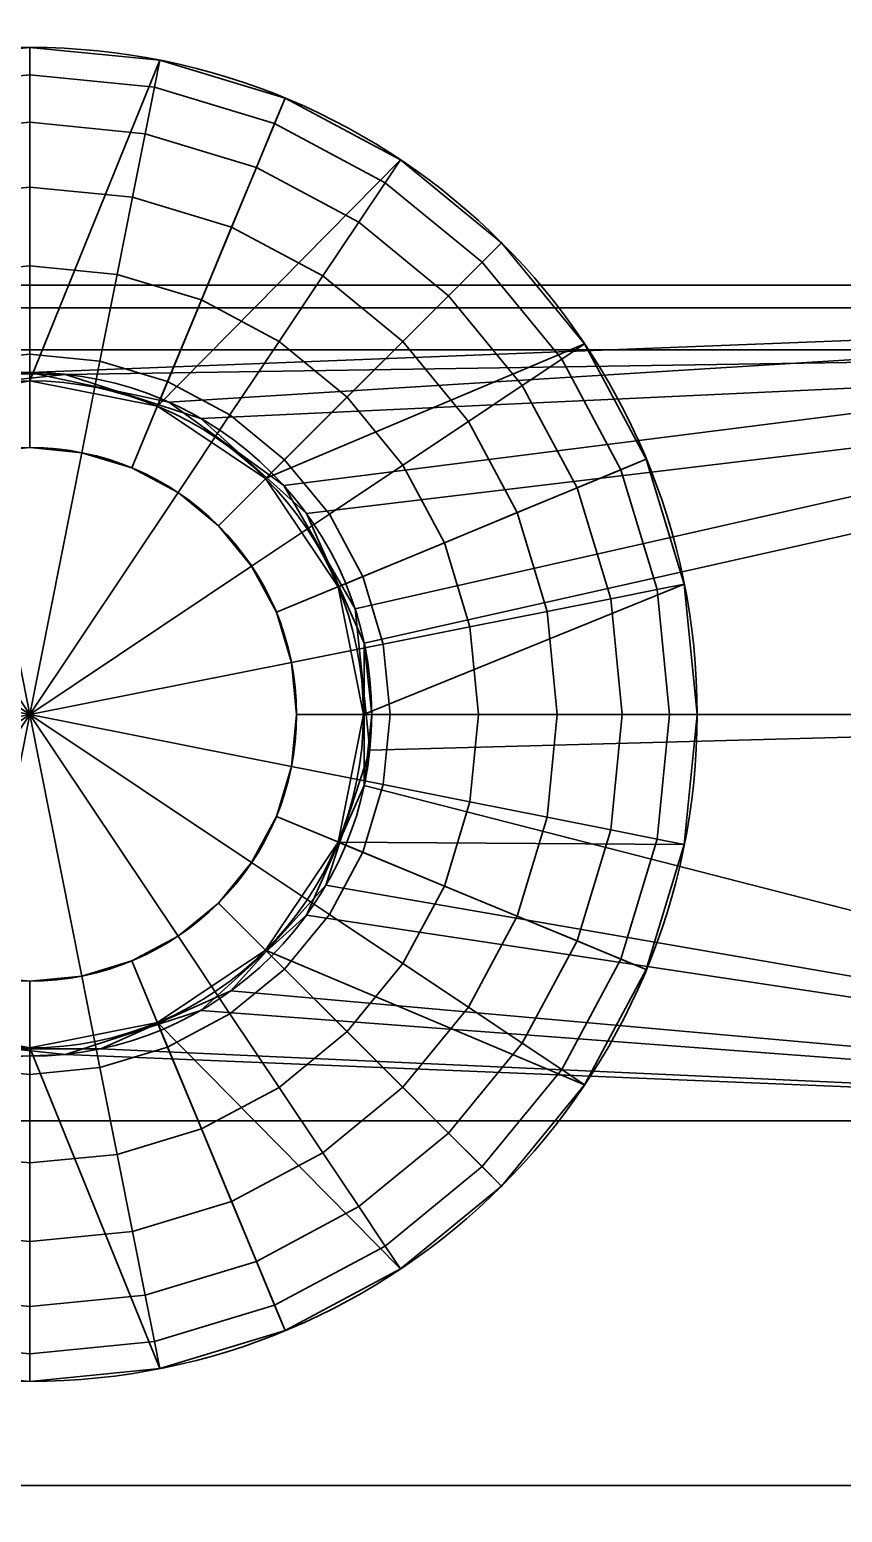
# Model space of a CAD drawing. Header units: millimetres. Extents: x 516 to 946, y 0 to 190.
# Drawn here: x 726.48 to 731.35, y 149.32 to 158.21 of the extents above; entities that cross this region are included whole.
import ezdxf

# ---------------------------------------------------------------- set-up
doc = ezdxf.new("R2010")
doc.units = ezdxf.units.MM
doc.layers.add('1', color=7, linetype='Continuous', true_color=0xffffff)

# ---------------------------------------------------------------- blocks, each defined once
blk = doc.blocks.new('UG_SURFACE_001')
at = {"layer": '1', "color": 252, "linetype": 'Continuous', "lineweight": 35}
for points in [[(220.767602, 161.41355, 3.5), (200.937957, 161.41355, 3.5), (200.937957, 156.675711, 3.5), (220.767602, 156.675711, 3.5)], [(220.767602, 156.675711, 1.5), (200.937957, 156.675711, 1.5), (200.937957, 161.41355, 1.5), (220.767602, 161.41355, 1.5)], [(220.767602, 156.675711, 3.5), (200.937957, 156.675711, 3.5), (200.937957, 156.288326, 3.5), (220.767602, 156.288326, 3.5)], [(220.767602, 156.288326, 1.5), (200.937957, 156.288326, 1.5), (200.937957, 156.675711, 1.5), (220.767602, 156.675711, 1.5)], [(200.937957, 156.288326, 3.5), (210.293755, 156.051055, 3.5), (211.141527, 156.140164, 3.5)], [(211.141527, 156.140164, 3.5), (220.767602, 156.288326, 3.5), (200.937957, 156.288326, 3.5)], [(200.937957, 156.288326, 1.5), (220.767602, 156.288326, 1.5), (211.141527, 156.140164, 1.5)], [(211.141527, 156.140164, 1.5), (210.293755, 156.051055, 1.5), (200.937957, 156.288326, 1.5)], [(220.767602, 156.288326, 3.5), (211.141527, 156.140164, 3.5), (211.952239, 155.876741, 3.5)], [(211.952239, 155.876741, 1.5), (211.141527, 156.140164, 1.5), (220.767602, 156.288326, 1.5)], [(211.952239, 155.876741, 3.5), (212.585717, 155.306354, 3.5), (220.767602, 156.288326, 3.5)], [(220.767602, 156.288326, 1.5), (212.585717, 155.306354, 1.5), (211.952239, 155.876741, 1.5)], [(220.767602, 156.288326, 3.5), (212.585717, 155.306354, 3.5), (212.932438, 154.527605, 3.5)], [(212.932438, 154.527605, 1.5), (212.585717, 155.306354, 1.5), (220.767602, 156.288326, 1.5)], [(212.932438, 154.527605, 3.5), (212.932438, 154.101387, 3.5), (220.767602, 154.101387, 3.5), (220.767602, 156.288326, 3.5)], [(220.767602, 156.288326, 1.5), (220.767602, 154.101387, 1.5), (212.977231, 154.101387, 1.5), (212.932438, 154.527605, 1.5)], [(211.141527, 156.140164, 1.5), (211.141527, 156.140164, 3.5), (210.293755, 156.051055, 3.5), (210.293755, 156.051055, 1.5)], [(211.952239, 155.876741, 1.5), (211.952239, 155.876741, 3.5), (211.141527, 156.140164, 3.5), (211.141527, 156.140164, 1.5)], [(212.585717, 155.306354, 1.5), (212.585717, 155.306354, 3.5), (211.952239, 155.876741, 3.5), (211.952239, 155.876741, 1.5)], [(212.932438, 154.527605, 1.5), (212.932438, 154.527605, 3.5), (212.585717, 155.306354, 3.5), (212.585717, 155.306354, 1.5)], [(212.977231, 154.101387, 1.5), (212.932438, 154.101387, 3.5), (212.932438, 154.527605, 3.5)], [(212.932438, 154.527605, 3.5), (212.932438, 154.527605, 1.5), (212.977231, 154.101387, 1.5)], [(220.767602, 151.664004, 3.5), (220.767602, 154.101387, 3.5), (212.932438, 154.101387, 3.5), (212.932438, 153.675169, 3.5)], [(212.932438, 153.675169, 1.5), (212.977231, 154.101387, 1.5), (220.767602, 154.101387, 1.5), (220.767602, 151.664004, 1.5)], [(212.977231, 154.101387, 1.5), (212.932438, 153.675169, 1.5), (212.932438, 153.675169, 3.5)], [(212.932438, 153.675169, 3.5), (212.932438, 154.101387, 3.5), (212.977231, 154.101387, 1.5)], [(212.932438, 153.675169, 3.5), (212.585717, 152.896434, 3.5), (220.767602, 151.664004, 3.5)], [(220.767602, 151.664004, 1.5), (212.585717, 152.896434, 1.5), (212.932438, 153.675169, 1.5)], [(212.585717, 152.896434, 1.5), (212.585717, 152.896434, 3.5), (212.932438, 153.675169, 3.5), (212.932438, 153.675169, 1.5)], [(220.767602, 151.664004, 3.5), (212.585717, 152.896434, 3.5), (211.952239, 152.326033, 3.5)], [(211.952239, 152.326033, 1.5), (212.585717, 152.896434, 1.5), (220.767602, 151.664004, 1.5)], [(211.952239, 152.326033, 1.5), (211.952239, 152.326033, 3.5), (212.585717, 152.896434, 3.5), (212.585717, 152.896434, 1.5)], [(211.952239, 152.326033, 3.5), (211.141527, 152.062625, 3.5), (220.767602, 151.664004, 3.5)], [(220.767602, 151.664004, 1.5), (211.141527, 152.062625, 1.5), (211.952239, 152.326033, 1.5)], [(211.141527, 152.062625, 1.5), (211.141527, 152.062625, 3.5), (211.952239, 152.326033, 3.5), (211.952239, 152.326033, 1.5)], [(211.141527, 152.062625, 3.5), (210.293755, 152.151719, 3.5), (200.937957, 151.664004, 3.5)], [(200.937957, 151.664004, 1.5), (210.293755, 152.151719, 1.5), (211.141527, 152.062625, 1.5)], [(210.293755, 152.151719, 1.5), (210.293755, 152.151719, 3.5), (211.141527, 152.062625, 3.5), (211.141527, 152.062625, 1.5)], [(200.937957, 151.664004, 3.5), (220.767602, 151.664004, 3.5), (211.141527, 152.062625, 3.5)], [(211.141527, 152.062625, 1.5), (220.767602, 151.664004, 1.5), (200.937957, 151.664004, 1.5)], [(220.767602, 151.664004, 3.5), (200.937957, 151.664004, 3.5), (200.937957, 149.476618, 3.5), (220.767602, 149.476618, 3.5)], [(220.767602, 149.476618, 1.5), (200.937957, 149.476618, 1.5), (200.937957, 151.664004, 1.5), (220.767602, 151.664004, 1.5)], [(220.767602, 149.476618, 3.5), (200.937957, 149.476618, 3.5), (200.937957, 146.789238, 3.5), (220.767602, 146.789238, 3.5)], [(220.767602, 146.789238, 1.5), (200.937957, 146.789238, 1.5), (200.937957, 149.476618, 1.5), (220.767602, 149.476618, 1.5)]]:
    blk.add_3dface(points, dxfattribs=at)
blk = doc.blocks.new('1стенка_MODEL')
at = {"layer": '1', "color": 252, "linetype": 'Continuous', "lineweight": 35, "extrusion": (0, 0, -1)}
blk.add_circle((-210.927238, 154.101392, -3.5), 2.05, dxfattribs=at)
at = {"layer": '1', "color": 252, "linetype": 'Continuous', "lineweight": 35}
blk.add_circle((210.927238, 154.101392, 1.5), 2.05, dxfattribs=at)
blk.add_blockref('UG_SURFACE_001', (0, 0), dxfattribs=at)
blk = doc.blocks.new('UG_SURFACE_002')
at = {"layer": '1', "color": 252, "linetype": 'Continuous', "lineweight": 35}
for points in [[(254.704952, 158.726171, 3.5), (2.492546, 189.693958, 16.5), (7.492546, 189.08003, 21.500001), (414.399207, 139.11818, 21.500001)], [(7.492546, 187.785283, 21.500001), (414.242595, 137.84267, 21.500001), (414.399207, 139.11818, 21.500001), (7.492546, 189.08003, 21.500001)], [(414.242595, 137.84267, 21.500001), (7.489942, 187.724829, 21.497397), (7.488322, 187.517792, 21.440059)], [(414.242595, 137.84267, 21.500001), (7.492546, 187.785283, 21.500001), (7.489942, 187.724829, 21.497397)], [(2.492546, 187.540576, 6.734633), (419.101447, 136.387423, 6.734633), (419.120014, 136.538535, 7.5), (2.492546, 187.693954, 7.5)], [(413.8695, 137.183219, 20.8), (7.697187, 187.054902, 20.8), (2.492546, 187.693954, 7.5), (419.120014, 136.538535, 7.5)], [(2.492546, 187.103763, 6.085787), (419.048607, 135.957107, 6.085787), (419.101447, 136.387423, 6.734633), (2.492546, 187.540576, 6.734633)], [(414.188027, 137.579471, 21.446716), (7.488322, 187.517792, 21.440059), (7.487983, 187.474385, 21.428039)], [(414.188027, 137.579471, 21.446716), (7.487983, 187.474385, 21.428039), (7.521724, 187.286004, 21.291038)], [(7.488322, 187.517792, 21.440059), (414.188027, 137.579471, 21.446716), (414.242595, 137.84267, 21.500001)], [(414.097965, 137.36172, 21.294976), (7.521724, 187.286004, 21.291038), (7.526125, 187.261432, 21.273168)], [(7.521724, 187.286004, 21.291038), (414.097965, 137.36172, 21.294976), (414.188027, 137.579471, 21.446716)], [(414.097965, 137.36172, 21.294976), (7.526125, 187.261432, 21.273168), (7.594966, 187.123388, 21.066504)], [(2.492546, 186.450049, 5.652241), (418.969542, 135.313109, 5.652241), (419.048607, 135.957107, 6.085787), (2.492546, 187.103763, 6.085787)], [(413.986117, 137.222588, 21.067878), (7.594966, 187.123388, 21.066504), (7.599175, 187.114954, 21.053867)], [(7.594966, 187.123388, 21.066504), (413.986117, 137.222588, 21.067878), (414.097965, 137.36172, 21.294976)], [(7.599175, 187.114954, 21.053867), (7.697187, 187.054902, 20.8), (413.8695, 137.183219, 20.8)], [(413.8695, 137.183219, 20.8), (413.986117, 137.222588, 21.067878), (7.599175, 187.114954, 21.053867)], [(418.969542, 135.313109, 5.652241), (2.492546, 186.450049, 5.652241), (201.001778, 161.30507, 5.5), (220.852703, 158.867672, 5.5)], [(411.854982, 119.865932, 5.446716), (7.670435, 169.493556, 5.446716), (7.557361, 169.278637, 5.294975), (411.920667, 119.629063, 5.294975)], [(7.670435, 169.493556, 5.446716), (411.854982, 119.865932, 5.446716), (216.667414, 144.101843, 5.5), (201.001778, 146.025345, 5.5)], [(411.920667, 119.629063, 5.294975), (7.557361, 169.278637, 5.294975), (7.481808, 169.135034, 5.067878), (411.964566, 119.470797, 5.067878)], [(411.964566, 119.470797, 5.067878), (7.481808, 169.135034, 5.067878), (7.455277, 169.084609, 4.8), (411.979973, 119.415216, 4.8)], [(149.334699, 151.664004, 3.5), (161.549926, 150.164157, 3.5), (411.979973, 119.415216, 4.8), (7.455277, 169.084609, 4.8)], [(201.001778, 161.30507, 5.5), (201.001778, 156.538785, 5.5), (220.852703, 156.538785, 5.5), (220.852703, 158.867672, 5.5)], [(201.001778, 158.726171, 3.5), (220.852703, 158.726171, 3.5), (220.852703, 156.538785, 3.5), (201.001778, 156.538785, 3.5)], [(201.001778, 156.538785, 3.5), (220.852703, 156.538785, 3.5), (210.927233, 156.151399, 3.5)], [(210.927233, 156.151399, 5.5), (220.852703, 156.538785, 5.5), (201.001778, 156.538785, 5.5)], [(220.852703, 156.538785, 3.5), (211.761042, 155.974165, 3.5), (210.927233, 156.151399, 3.5)], [(210.927233, 156.151399, 5.5), (211.761042, 155.974165, 5.5), (220.852703, 156.538785, 5.5)], [(212.450683, 155.473113, 3.5), (211.761042, 155.974165, 3.5), (220.852703, 156.538785, 3.5)], [(220.852703, 156.538785, 5.5), (211.761042, 155.974165, 5.5), (212.450683, 155.473113, 5.5)], [(212.876901, 154.73488, 3.5), (212.450683, 155.473113, 3.5), (220.852703, 156.538785, 3.5)], [(220.852703, 156.538785, 5.5), (212.450683, 155.473113, 5.5), (212.876901, 154.73488, 5.5)], [(220.852703, 156.538785, 3.5), (220.852703, 154.101387, 3.5), (212.943479, 154.101387, 3.5), (212.876901, 154.73488, 3.5)], [(212.876901, 154.73488, 5.5), (212.943479, 154.101387, 5.5), (220.852703, 154.101387, 5.5), (220.852703, 156.538785, 5.5)], [(211.761042, 155.974165, 3.5), (211.761042, 155.974165, 5.5), (210.927233, 156.151399, 5.5), (210.927233, 156.151399, 3.5)], [(212.450683, 155.473113, 3.5), (212.450683, 155.473113, 5.5), (211.761042, 155.974165, 5.5), (211.761042, 155.974165, 3.5)], [(212.876901, 154.73488, 3.5), (212.876901, 154.73488, 5.5), (212.450683, 155.473113, 5.5), (212.450683, 155.473113, 3.5)], [(212.943479, 154.101387, 5.5), (212.876901, 154.73488, 5.5), (212.876901, 154.73488, 3.5), (212.943479, 154.101387, 3.5)], [(212.702587, 153.076395, 3.5), (212.96601, 153.887108, 3.5), (220.852703, 154.101387, 3.5), (220.852703, 151.664004, 3.5)], [(220.852703, 151.664004, 5.5), (220.852703, 154.101387, 5.5), (212.96601, 153.887108, 5.5), (212.702587, 153.076395, 5.5)], [(212.96601, 153.887108, 3.5), (212.943479, 154.101387, 3.5), (220.852703, 154.101387, 3.5)], [(212.943479, 154.101387, 3.5), (212.96601, 153.887108, 3.5), (212.96601, 153.887108, 5.5), (212.943479, 154.101387, 5.5)], [(220.852703, 154.101387, 5.5), (212.943479, 154.101387, 5.5), (212.96601, 153.887108, 5.5)], [(212.702587, 153.076395, 3.5), (212.702587, 153.076395, 5.5), (212.96601, 153.887108, 5.5), (212.96601, 153.887108, 3.5)], [(220.852703, 151.664004, 3.5), (212.132201, 152.442902, 3.5), (212.702587, 153.076395, 3.5)], [(212.132201, 152.442902, 3.5), (212.132201, 152.442902, 5.5), (212.702587, 153.076395, 5.5), (212.702587, 153.076395, 3.5)], [(212.702587, 153.076395, 5.5), (212.132201, 152.442902, 5.5), (220.852703, 151.664004, 5.5)], [(211.353451, 152.096182, 3.5), (212.132201, 152.442902, 3.5), (220.852703, 151.664004, 3.5)], [(211.353451, 152.096182, 3.5), (211.353451, 152.096182, 5.5), (212.132201, 152.442902, 5.5), (212.132201, 152.442902, 3.5)], [(220.852703, 151.664004, 5.5), (212.132201, 152.442902, 5.5), (211.353451, 152.096182, 5.5)], [(220.852703, 151.664004, 3.5), (201.001778, 151.664004, 3.5), (210.501015, 152.096182, 3.5), (211.353451, 152.096182, 3.5)], [(201.001778, 151.664004, 5.5), (220.852703, 151.664004, 5.5), (211.353451, 152.096182, 5.5), (210.501015, 152.096182, 5.5)], [(210.501015, 152.096182, 3.5), (210.501015, 152.096182, 5.5), (211.353451, 152.096182, 5.5), (211.353451, 152.096182, 3.5)], [(201.001778, 151.664004, 3.5), (220.852703, 151.664004, 3.5), (220.852703, 146.789238, 3.5), (201.001778, 146.789238, 3.5)], [(220.852703, 149.476618, 5.5), (220.852703, 151.664004, 5.5), (201.001778, 151.664004, 5.5), (201.001778, 149.476618, 5.5)], [(411.979973, 119.415216, 4.8), (161.549926, 150.164157, 3.5), (181.150854, 147.757471, 3.5)], [(220.852703, 149.476618, 5.5), (201.001778, 149.476618, 5.5), (201.001778, 146.025345, 5.5), (216.667414, 144.101843, 5.5)]]:
    blk.add_3dface(points, dxfattribs=at)
blk = doc.blocks.new('3пояс_верхний_MODEL')
at = {"layer": '1', "color": 252, "linetype": 'Continuous', "lineweight": 35, "extrusion": (2.9583e-16, 2.53862e-15, -1)}
blk.add_circle((-210.927238, 154.101392, -5.5), 2.05, dxfattribs=at)
at = {"layer": '1', "color": 252, "linetype": 'Continuous', "lineweight": 35, "extrusion": (0, 0, -1)}
blk.add_circle((-210.927238, 154.101392, -3.5), 2.05, dxfattribs=at)
at = {"layer": '1', "color": 252, "linetype": 'Continuous', "lineweight": 35}
blk.add_blockref('UG_SURFACE_002', (0, 0), dxfattribs=at)
blk = doc.blocks.new('UG_SURFACE_006')
at = {"layer": '1', "color": 252, "linetype": 'Continuous', "lineweight": 35}
for points in [[(0, 3.834946, -0.53909), (-0.748161, 3.761258, -0.53909), (-0.780361, 3.923141), (0, 4)], [(-0.765367, 1.847759), (0, 2), (0, 4), (-0.780361, 3.923141)], [(-0.780361, 3.923141, 4), (0, 4, 4), (0, 2, 4), (-0.765367, 1.847759, 4)], [(0, 4, 4), (-0.780361, 3.923141, 4), (-0.748161, 3.761258, 4.53909), (0, 3.834946, 4.53909)], [(0.748161, 3.761258, -0.53909), (0, 3.834946, -0.53909), (0, 4), (0.780361, 3.923141)], [(0.780361, 3.923141), (0, 4), (0, 2)], [(0, 2, 4), (0, 4, 4), (0.780361, 3.923141, 4)], [(0.780361, 3.923141, 4), (0, 4, 4), (0, 3.834946, 4.53909), (0.748161, 3.761258, 4.53909)], [(0, 2), (0.765367, 1.847759), (1.530734, 3.695518), (0.780361, 3.923141)], [(0.780361, 3.923141, 4), (1.530734, 3.695518, 4), (0.765367, 1.847759, 4), (0, 2, 4)], [(1.46757, 3.543028, -0.53909), (0.748161, 3.761258, -0.53909), (0.780361, 3.923141), (1.530734, 3.695518)], [(1.530734, 3.695518, 4), (0.780361, 3.923141, 4), (0.748161, 3.761258, 4.53909), (1.46757, 3.543028, 4.53909)], [(0, 3.550568, -1.025907), (-0.692681, 3.482345, -1.025907), (-0.748161, 3.761258, -0.53909), (0, 3.834946, -0.53909)], [(0, 3.834946, 4.53909), (-0.748161, 3.761258, 4.53909), (-0.692681, 3.482345, 5.025907), (0, 3.550568, 5.025907)], [(0.692681, 3.482345, -1.025907), (0, 3.550568, -1.025907), (0, 3.834946, -0.53909), (0.748161, 3.761258, -0.53909)], [(0.748161, 3.761258, 4.53909), (0, 3.834946, 4.53909), (0, 3.550568, 5.025907), (0.692681, 3.482345, 5.025907)], [(1.358744, 3.280297, -1.025907), (0.692681, 3.482345, -1.025907), (0.748161, 3.761258, -0.53909), (1.46757, 3.543028, -0.53909)], [(1.46757, 3.543028, 4.53909), (0.748161, 3.761258, 4.53909), (0.692681, 3.482345, 5.025907), (1.358744, 3.280297, 5.025907)], [(2.222281, 3.325878), (1.530734, 3.695518), (0.765367, 1.847759)], [(0.765367, 1.847759, 4), (1.530734, 3.695518, 4), (2.222281, 3.325878, 4)], [(2.130582, 3.188641, -0.53909), (1.46757, 3.543028, -0.53909), (1.530734, 3.695518), (2.222281, 3.325878)], [(2.222281, 3.325878, 4), (1.530734, 3.695518, 4), (1.46757, 3.543028, 4.53909), (2.130582, 3.188641, 4.53909)], [(0, 3.16205, -1.43446), (-0.616885, 3.101292, -1.43446), (-0.692681, 3.482345, -1.025907), (0, 3.550568, -1.025907)], [(0, 3.550568, 5.025907), (-0.692681, 3.482345, 5.025907), (-0.616885, 3.101292, 5.43446), (0, 3.16205, 5.43446)], [(0.616885, 3.101292, -1.43446), (0, 3.16205, -1.43446), (0, 3.550568, -1.025907), (0.692681, 3.482345, -1.025907)], [(0.692681, 3.482345, 5.025907), (0, 3.550568, 5.025907), (0, 3.16205, 5.43446), (0.616885, 3.101292, 5.43446)], [(1.210064, 2.921353, -1.43446), (0.616885, 3.101292, -1.43446), (0.692681, 3.482345, -1.025907), (1.358744, 3.280297, -1.025907)], [(1.358744, 3.280297, 5.025907), (0.692681, 3.482345, 5.025907), (0.616885, 3.101292, 5.43446), (1.210064, 2.921353, 5.43446)], [(1.97259, 2.952189, -1.025907), (1.358744, 3.280297, -1.025907), (1.46757, 3.543028, -0.53909), (2.130582, 3.188641, -0.53909)], [(2.130582, 3.188641, 4.53909), (1.46757, 3.543028, 4.53909), (1.358744, 3.280297, 5.025907), (1.97259, 2.952189, 5.025907)], [(0.765367, 1.847759), (1.414214, 1.414214), (2.828427, 2.828427), (2.222281, 3.325878)], [(2.222281, 3.325878, 4), (2.828427, 2.828427, 4), (1.414214, 1.414214, 4), (0.765367, 1.847759, 4)], [(2.711716, 2.711716, -0.53909), (2.130582, 3.188641, -0.53909), (2.222281, 3.325878), (2.828427, 2.828427)], [(2.828427, 2.828427, 4), (2.222281, 3.325878, 4), (2.130582, 3.188641, 4.53909), (2.711716, 2.711716, 4.53909)], [(1.756741, 2.629149, -1.43446), (1.210064, 2.921353, -1.43446), (1.358744, 3.280297, -1.025907), (1.97259, 2.952189, -1.025907)], [(1.97259, 2.952189, 5.025907), (1.358744, 3.280297, 5.025907), (1.210064, 2.921353, 5.43446), (1.756741, 2.629149, 5.43446)], [(0, 2.690134, -1.742935), (-0.524819, 2.638444, -1.742935), (-0.616885, 3.101292, -1.43446), (0, 3.16205, -1.43446)], [(0, 3.16205, 5.43446), (-0.616885, 3.101292, 5.43446), (-0.524819, 2.638444, 5.742935), (0, 2.690134, 5.742935)], [(0.524819, 2.638444, -1.742935), (0, 2.690134, -1.742935), (0, 3.16205, -1.43446), (0.616885, 3.101292, -1.43446)], [(0.616885, 3.101292, 5.43446), (0, 3.16205, 5.43446), (0, 2.690134, 5.742935), (0.524819, 2.638444, 5.742935)], [(2.510631, 2.510631, -1.025907), (1.97259, 2.952189, -1.025907), (2.130582, 3.188641, -0.53909), (2.711716, 2.711716, -0.53909)], [(2.711716, 2.711716, 4.53909), (2.130582, 3.188641, 4.53909), (1.97259, 2.952189, 5.025907), (2.510631, 2.510631, 5.025907)], [(1.02947, 2.48536, -1.742935), (0.524819, 2.638444, -1.742935), (0.616885, 3.101292, -1.43446), (1.210064, 2.921353, -1.43446)], [(1.210064, 2.921353, 5.43446), (0.616885, 3.101292, 5.43446), (0.524819, 2.638444, 5.742935), (1.02947, 2.48536, 5.742935)], [(2.235907, 2.235907, -1.43446), (1.756741, 2.629149, -1.43446), (1.97259, 2.952189, -1.025907), (2.510631, 2.510631, -1.025907)], [(2.510631, 2.510631, 5.025907), (1.97259, 2.952189, 5.025907), (1.756741, 2.629149, 5.43446), (2.235907, 2.235907, 5.43446)], [(1.494559, 2.236765, -1.742935), (1.02947, 2.48536, -1.742935), (1.210064, 2.921353, -1.43446), (1.756741, 2.629149, -1.43446)], [(1.756741, 2.629149, 5.43446), (1.210064, 2.921353, 5.43446), (1.02947, 2.48536, 5.742935), (1.494559, 2.236765, 5.742935)], [(3.325878, 2.222281), (2.828427, 2.828427), (1.414214, 1.414214)], [(1.414214, 1.414214, 4), (2.828427, 2.828427, 4), (3.325878, 2.222281, 4)], [(3.188641, 2.130582, -0.53909), (2.711716, 2.711716, -0.53909), (2.828427, 2.828427), (3.325878, 2.222281)], [(3.325878, 2.222281, 4), (2.828427, 2.828427, 4), (2.711716, 2.711716, 4.53909), (3.188641, 2.130582, 4.53909)], [(0, 2.160017, -1.934864), (-0.421398, 2.118513, -1.934864), (-0.524819, 2.638444, -1.742935), (0, 2.690134, -1.742935)], [(0, 2.690134, 5.742935), (-0.524819, 2.638444, 5.742935), (-0.421398, 2.118513, 5.934864), (0, 2.160017, 5.934864)], [(0.421398, 2.118513, -1.934864), (0, 2.160017, -1.934864), (0, 2.690134, -1.742935), (0.524819, 2.638444, -1.742935)], [(0.524819, 2.638444, 5.742935), (0, 2.690134, 5.742935), (0, 2.160017, 5.934864), (0.421398, 2.118513, 5.934864)], [(2.952189, 1.97259, -1.025907), (2.510631, 2.510631, -1.025907), (2.711716, 2.711716, -0.53909), (3.188641, 2.130582, -0.53909)], [(3.188641, 2.130582, 4.53909), (2.711716, 2.711716, 4.53909), (2.510631, 2.510631, 5.025907), (2.952189, 1.97259, 5.025907)], [(0.826603, 1.995595, -1.934864), (0.421398, 2.118513, -1.934864), (0.524819, 2.638444, -1.742935), (1.02947, 2.48536, -1.742935)], [(1.02947, 2.48536, 5.742935), (0.524819, 2.638444, 5.742935), (0.421398, 2.118513, 5.934864), (0.826603, 1.995595, 5.934864)], [(1.902212, 1.902212, -1.742935), (1.494559, 2.236765, -1.742935), (1.756741, 2.629149, -1.43446), (2.235907, 2.235907, -1.43446)], [(2.235907, 2.235907, 5.43446), (1.756741, 2.629149, 5.43446), (1.494559, 2.236765, 5.742935), (1.902212, 1.902212, 5.742935)], [(2.629149, 1.756741, -1.43446), (2.235907, 2.235907, -1.43446), (2.510631, 2.510631, -1.025907), (2.952189, 1.97259, -1.025907)], [(2.952189, 1.97259, 5.025907), (2.510631, 2.510631, 5.025907), (2.235907, 2.235907, 5.43446), (2.629149, 1.756741, 5.43446)], [(1.200041, 1.795988, -1.934864), (0.826603, 1.995595, -1.934864), (1.02947, 2.48536, -1.742935), (1.494559, 2.236765, -1.742935)], [(1.494559, 2.236765, 5.742935), (1.02947, 2.48536, 5.742935), (0.826603, 1.995595, 5.934864), (1.200041, 1.795988, 5.934864)], [(1.527363, 1.527363, -1.934864), (1.200041, 1.795988, -1.934864), (1.494559, 2.236765, -1.742935), (1.902212, 1.902212, -1.742935)], [(1.902212, 1.902212, 5.742935), (1.494559, 2.236765, 5.742935), (1.200041, 1.795988, 5.934864), (1.527363, 1.527363, 5.934864)], [(2.236765, 1.494559, -1.742935), (1.902212, 1.902212, -1.742935), (2.235907, 2.235907, -1.43446), (2.629149, 1.756741, -1.43446)], [(2.629149, 1.756741, 5.43446), (2.235907, 2.235907, 5.43446), (1.902212, 1.902212, 5.742935), (2.236765, 1.494559, 5.742935)], [(0, 1.6, -2), (-0.312145, 1.569256, -2), (-0.421398, 2.118513, -1.934864), (0, 2.160017, -1.934864)], [(0, 2.160017, 5.934864), (-0.421398, 2.118513, 5.934864), (-0.312145, 1.569256, 6), (0, 1.6, 6)], [(0.312145, 1.569256, -2), (0, 1.6, -2), (0, 2.160017, -1.934864), (0.421398, 2.118513, -1.934864)], [(0.421398, 2.118513, 5.934864), (0, 2.160017, 5.934864), (0, 1.6, 6), (0.312145, 1.569256, 6)], [(1.414214, 1.414214), (1.847759, 0.765367), (3.695518, 1.530734), (3.325878, 2.222281)], [(3.325878, 2.222281, 4), (3.695518, 1.530734, 4), (1.847759, 0.765367, 4), (1.414214, 1.414214, 4)], [(3.543028, 1.46757, -0.53909), (3.188641, 2.130582, -0.53909), (3.325878, 2.222281), (3.695518, 1.530734)], [(3.695518, 1.530734, 4), (3.325878, 2.222281, 4), (3.188641, 2.130582, 4.53909), (3.543028, 1.46757, 4.53909)], [(0.612293, 1.478207, -2), (0.312145, 1.569256, -2), (0.421398, 2.118513, -1.934864), (0.826603, 1.995595, -1.934864)], [(0.826603, 1.995595, 5.934864), (0.421398, 2.118513, 5.934864), (0.312145, 1.569256, 6), (0.612293, 1.478207, 6)], [(3.280297, 1.358744, -1.025907), (2.952189, 1.97259, -1.025907), (3.188641, 2.130582, -0.53909), (3.543028, 1.46757, -0.53909)], [(3.543028, 1.46757, 4.53909), (3.188641, 2.130582, 4.53909), (2.952189, 1.97259, 5.025907), (3.280297, 1.358744, 5.025907)], [(-0.765367, 1.847759), (-0.765367, 1.847759, 4), (0, 2, 4), (0, 2)], [(0, 2), (0, 2, 4), (0.765367, 1.847759, 4), (0.765367, 1.847759)], [(0.888912, 1.330351, -2), (0.612293, 1.478207, -2), (0.826603, 1.995595, -1.934864), (1.200041, 1.795988, -1.934864)], [(1.200041, 1.795988, 5.934864), (0.826603, 1.995595, 5.934864), (0.612293, 1.478207, 6), (0.888912, 1.330351, 6)], [(2.921353, 1.210064, -1.43446), (2.629149, 1.756741, -1.43446), (2.952189, 1.97259, -1.025907), (3.280297, 1.358744, -1.025907)], [(3.280297, 1.358744, 5.025907), (2.952189, 1.97259, 5.025907), (2.629149, 1.756741, 5.43446), (2.921353, 1.210064, 5.43446)], [(1.795988, 1.200041, -1.934864), (1.527363, 1.527363, -1.934864), (1.902212, 1.902212, -1.742935), (2.236765, 1.494559, -1.742935)], [(2.236765, 1.494559, 5.742935), (1.902212, 1.902212, 5.742935), (1.527363, 1.527363, 5.934864), (1.795988, 1.200041, 5.934864)], [(0.765367, 1.847759), (0.765367, 1.847759, 4), (1.414214, 1.414214, 4), (1.414214, 1.414214)], [(1.131371, 1.131371, -2), (0.888912, 1.330351, -2), (1.200041, 1.795988, -1.934864), (1.527363, 1.527363, -1.934864)], [(1.527363, 1.527363, 5.934864), (1.200041, 1.795988, 5.934864), (0.888912, 1.330351, 6), (1.131371, 1.131371, 6)], [(2.48536, 1.02947, -1.742935), (2.236765, 1.494559, -1.742935), (2.629149, 1.756741, -1.43446), (2.921353, 1.210064, -1.43446)], [(2.921353, 1.210064, 5.43446), (2.629149, 1.756741, 5.43446), (2.236765, 1.494559, 5.742935), (2.48536, 1.02947, 5.742935)], [(-0.888912, 1.330351, -2), (-0.612293, 1.478207, -2), (-0.312145, 1.569256, -2), (0, 0, -2)], [(-0.312145, 1.569256, 6), (-0.612293, 1.478207, 6), (-0.888912, 1.330351, 6), (0, 0, 6)], [(-0.312145, 1.569256, -2), (0, 1.6, -2), (0.312145, 1.569256, -2), (0, 0, -2)], [(0.312145, 1.569256, 6), (0, 1.6, 6), (-0.312145, 1.569256, 6), (0, 0, 6)], [(0.312145, 1.569256, -2), (0.612293, 1.478207, -2), (0.888912, 1.330351, -2), (0, 0, -2)], [(0.888912, 1.330351, 6), (0.612293, 1.478207, 6), (0.312145, 1.569256, 6), (0, 0, 6)], [(1.330351, 0.888912, -2), (1.131371, 1.131371, -2), (1.527363, 1.527363, -1.934864), (1.795988, 1.200041, -1.934864)], [(1.795988, 1.200041, 5.934864), (1.527363, 1.527363, 5.934864), (1.131371, 1.131371, 6), (1.330351, 0.888912, 6)], [(3.923141, 0.780361), (3.695518, 1.530734), (1.847759, 0.765367), (2, 0)], [(2, 0, 4), (1.847759, 0.765367, 4), (3.695518, 1.530734, 4), (3.923141, 0.780361, 4)], [(3.761258, 0.748161, -0.53909), (3.543028, 1.46757, -0.53909), (3.695518, 1.530734), (3.923141, 0.780361)], [(3.923141, 0.780361, 4), (3.695518, 1.530734, 4), (3.543028, 1.46757, 4.53909), (3.761258, 0.748161, 4.53909)], [(1.995595, 0.826603, -1.934864), (1.795988, 1.200041, -1.934864), (2.236765, 1.494559, -1.742935), (2.48536, 1.02947, -1.742935)], [(2.48536, 1.02947, 5.742935), (2.236765, 1.494559, 5.742935), (1.795988, 1.200041, 5.934864), (1.995595, 0.826603, 5.934864)], [(3.482345, 0.692681, -1.025907), (3.280297, 1.358744, -1.025907), (3.543028, 1.46757, -0.53909), (3.761258, 0.748161, -0.53909)], [(3.761258, 0.748161, 4.53909), (3.543028, 1.46757, 4.53909), (3.280297, 1.358744, 5.025907), (3.482345, 0.692681, 5.025907)], [(1.414214, 1.414214), (1.414214, 1.414214, 4), (1.847759, 0.765367, 4), (1.847759, 0.765367)], [(3.101292, 0.616885, -1.43446), (2.921353, 1.210064, -1.43446), (3.280297, 1.358744, -1.025907), (3.482345, 0.692681, -1.025907)], [(3.482345, 0.692681, 5.025907), (3.280297, 1.358744, 5.025907), (2.921353, 1.210064, 5.43446), (3.101292, 0.616885, 5.43446)], [(-1.330351, 0.888912, -2), (-1.131371, 1.131371, -2), (-0.888912, 1.330351, -2), (0, 0, -2)], [(-0.888912, 1.330351, 6), (-1.131371, 1.131371, 6), (-1.330351, 0.888912, 6), (0, 0, 6)], [(0.888912, 1.330351, -2), (1.131371, 1.131371, -2), (1.330351, 0.888912, -2), (0, 0, -2)], [(1.330351, 0.888912, 6), (1.131371, 1.131371, 6), (0.888912, 1.330351, 6), (0, 0, 6)], [(1.478207, 0.612293, -2), (1.330351, 0.888912, -2), (1.795988, 1.200041, -1.934864), (1.995595, 0.826603, -1.934864)], [(1.995595, 0.826603, 5.934864), (1.795988, 1.200041, 5.934864), (1.330351, 0.888912, 6), (1.478207, 0.612293, 6)], [(2.638444, 0.524819, -1.742935), (2.48536, 1.02947, -1.742935), (2.921353, 1.210064, -1.43446), (3.101292, 0.616885, -1.43446)], [(3.101292, 0.616885, 5.43446), (2.921353, 1.210064, 5.43446), (2.48536, 1.02947, 5.742935), (2.638444, 0.524819, 5.742935)], [(2.118513, 0.421398, -1.934864), (1.995595, 0.826603, -1.934864), (2.48536, 1.02947, -1.742935), (2.638444, 0.524819, -1.742935)], [(2.638444, 0.524819, 5.742935), (2.48536, 1.02947, 5.742935), (1.995595, 0.826603, 5.934864), (2.118513, 0.421398, 5.934864)], [(0, 0, -2), (-1.569256, 0.312145, -2), (-1.478207, 0.612293, -2), (-1.330351, 0.888912, -2)], [(-1.330351, 0.888912, 6), (-1.478207, 0.612293, 6), (-1.569256, 0.312145, 6), (0, 0, 6)], [(1.330351, 0.888912, -2), (1.478207, 0.612293, -2), (1.569256, 0.312145, -2), (0, 0, -2)], [(1.569256, 0.312145, 6), (1.478207, 0.612293, 6), (1.330351, 0.888912, 6), (0, 0, 6)], [(1.569256, 0.312145, -2), (1.478207, 0.612293, -2), (1.995595, 0.826603, -1.934864), (2.118513, 0.421398, -1.934864)], [(2.118513, 0.421398, 5.934864), (1.995595, 0.826603, 5.934864), (1.478207, 0.612293, 6), (1.569256, 0.312145, 6)], [(1.847759, 0.765367), (1.847759, 0.765367, 4), (2, 0, 4), (2, 0)], [(2, 0), (4, 0), (3.923141, 0.780361)], [(3.923141, 0.780361, 4), (4, 0, 4), (2, 0, 4)], [(3.550568, 0, -1.025907), (3.482345, 0.692681, -1.025907), (3.761258, 0.748161, -0.53909), (3.834946, 0, -0.53909)], [(3.834946, 0, 4.53909), (3.761258, 0.748161, 4.53909), (3.482345, 0.692681, 5.025907), (3.550568, 0, 5.025907)], [(3.834946, 0, -0.53909), (3.761258, 0.748161, -0.53909), (3.923141, 0.780361), (4, 0)], [(4, 0, 4), (3.923141, 0.780361, 4), (3.761258, 0.748161, 4.53909), (3.834946, 0, 4.53909)], [(3.16205, 0, -1.43446), (3.101292, 0.616885, -1.43446), (3.482345, 0.692681, -1.025907), (3.550568, 0, -1.025907)], [(3.550568, 0, 5.025907), (3.482345, 0.692681, 5.025907), (3.101292, 0.616885, 5.43446), (3.16205, 0, 5.43446)], [(2.690134, 0, -1.742935), (2.638444, 0.524819, -1.742935), (3.101292, 0.616885, -1.43446), (3.16205, 0, -1.43446)], [(3.16205, 0, 5.43446), (3.101292, 0.616885, 5.43446), (2.638444, 0.524819, 5.742935), (2.690134, 0, 5.742935)], [(2.160017, 0, -1.934864), (2.118513, 0.421398, -1.934864), (2.638444, 0.524819, -1.742935), (2.690134, 0, -1.742935)], [(2.690134, 0, 5.742935), (2.638444, 0.524819, 5.742935), (2.118513, 0.421398, 5.934864), (2.160017, 0, 5.934864)], [(1.6, 0, -2), (1.569256, 0.312145, -2), (2.118513, 0.421398, -1.934864), (2.160017, 0, -1.934864)], [(2.160017, 0, 5.934864), (2.118513, 0.421398, 5.934864), (1.569256, 0.312145, 6), (1.6, 0, 6)], [(-1.569256, -0.312145, -2), (-1.6, 0, -2), (-1.569256, 0.312145, -2), (0, 0, -2)], [(-1.569256, 0.312145, 6), (-1.6, 0, 6), (-1.569256, -0.312145, 6), (0, 0, 6)], [(1.569256, 0.312145, -2), (1.6, 0, -2), (1.569256, -0.312145, -2), (0, 0, -2)], [(1.569256, -0.312145, 6), (1.6, 0, 6), (1.569256, 0.312145, 6), (0, 0, 6)], [(-1.330351, -0.888912, -2), (-1.478207, -0.612293, -2), (-1.569256, -0.312145, -2), (0, 0, -2)], [(0, 0, 6), (-1.569256, -0.312145, 6), (-1.478207, -0.612293, 6), (-1.330351, -0.888912, 6)], [(-0.888912, -1.330351, -2), (-1.131371, -1.131371, -2), (-1.330351, -0.888912, -2), (0, 0, -2)], [(-1.330351, -0.888912, 6), (-1.131371, -1.131371, 6), (-0.888912, -1.330351, 6), (0, 0, 6)], [(-0.312145, -1.569256, -2), (-0.612293, -1.478207, -2), (-0.888912, -1.330351, -2), (0, 0, -2)], [(-0.888912, -1.330351, 6), (-0.612293, -1.478207, 6), (-0.312145, -1.569256, 6), (0, 0, 6)], [(0.312145, -1.569256, -2), (0, -1.6, -2), (-0.312145, -1.569256, -2), (0, 0, -2)], [(-0.312145, -1.569256, 6), (0, -1.6, 6), (0.312145, -1.569256, 6), (0, 0, 6)], [(1.569256, -0.312145, -2), (1.478207, -0.612293, -2), (1.330351, -0.888912, -2), (0, 0, -2)], [(1.330351, -0.888912, -2), (1.131371, -1.131371, -2), (0.888912, -1.330351, -2), (0, 0, -2)], [(0.888912, -1.330351, -2), (0.612293, -1.478207, -2), (0.312145, -1.569256, -2), (0, 0, -2)], [(0.312145, -1.569256, 6), (0.612293, -1.478207, 6), (0.888912, -1.330351, 6), (0, 0, 6)], [(0.888912, -1.330351, 6), (1.131371, -1.131371, 6), (1.330351, -0.888912, 6), (0, 0, 6)], [(1.330351, -0.888912, 6), (1.478207, -0.612293, 6), (1.569256, -0.312145, 6), (0, 0, 6)], [(1.569256, -0.312145, -2), (1.6, 0, -2), (2.160017, 0, -1.934864), (2.118513, -0.421398, -1.934864)], [(2.118513, -0.421398, 5.934864), (2.160017, 0, 5.934864), (1.6, 0, 6), (1.569256, -0.312145, 6)], [(3.923141, -0.780361), (4, 0), (2, 0), (1.847759, -0.765367)], [(2, 0), (2, 0, 4), (1.847759, -0.765367, 4), (1.847759, -0.765367)], [(1.847759, -0.765367, 4), (2, 0, 4), (4, 0, 4), (3.923141, -0.780361, 4)], [(2.118513, -0.421398, -1.934864), (2.160017, 0, -1.934864), (2.690134, 0, -1.742935), (2.638444, -0.524819, -1.742935)], [(2.638444, -0.524819, 5.742935), (2.690134, 0, 5.742935), (2.160017, 0, 5.934864), (2.118513, -0.421398, 5.934864)], [(2.638444, -0.524819, -1.742935), (2.690134, 0, -1.742935), (3.16205, 0, -1.43446), (3.101292, -0.616885, -1.43446)], [(3.101292, -0.616885, 5.43446), (3.16205, 0, 5.43446), (2.690134, 0, 5.742935), (2.638444, -0.524819, 5.742935)], [(3.101292, -0.616885, -1.43446), (3.16205, 0, -1.43446), (3.550568, 0, -1.025907), (3.482345, -0.692681, -1.025907)], [(3.482345, -0.692681, 5.025907), (3.550568, 0, 5.025907), (3.16205, 0, 5.43446), (3.101292, -0.616885, 5.43446)], [(3.482345, -0.692681, -1.025907), (3.550568, 0, -1.025907), (3.834946, 0, -0.53909), (3.761258, -0.748161, -0.53909)], [(3.761258, -0.748161, 4.53909), (3.834946, 0, 4.53909), (3.550568, 0, 5.025907), (3.482345, -0.692681, 5.025907)], [(3.761258, -0.748161, -0.53909), (3.834946, 0, -0.53909), (4, 0), (3.923141, -0.780361)], [(3.923141, -0.780361, 4), (4, 0, 4), (3.834946, 0, 4.53909), (3.761258, -0.748161, 4.53909)], [(1.478207, -0.612293, -2), (1.569256, -0.312145, -2), (2.118513, -0.421398, -1.934864), (1.995595, -0.826603, -1.934864)], [(1.995595, -0.826603, 5.934864), (2.118513, -0.421398, 5.934864), (1.569256, -0.312145, 6), (1.478207, -0.612293, 6)], [(1.995595, -0.826603, -1.934864), (2.118513, -0.421398, -1.934864), (2.638444, -0.524819, -1.742935), (2.48536, -1.02947, -1.742935)], [(2.48536, -1.02947, 5.742935), (2.638444, -0.524819, 5.742935), (2.118513, -0.421398, 5.934864), (1.995595, -0.826603, 5.934864)], [(2.48536, -1.02947, -1.742935), (2.638444, -0.524819, -1.742935), (3.101292, -0.616885, -1.43446), (2.921353, -1.210064, -1.43446)], [(2.921353, -1.210064, 5.43446), (3.101292, -0.616885, 5.43446), (2.638444, -0.524819, 5.742935), (2.48536, -1.02947, 5.742935)], [(1.330351, -0.888912, -2), (1.478207, -0.612293, -2), (1.995595, -0.826603, -1.934864), (1.795988, -1.200041, -1.934864)], [(1.795988, -1.200041, 5.934864), (1.995595, -0.826603, 5.934864), (1.478207, -0.612293, 6), (1.330351, -0.888912, 6)], [(2.921353, -1.210064, -1.43446), (3.101292, -0.616885, -1.43446), (3.482345, -0.692681, -1.025907), (3.280297, -1.358744, -1.025907)], [(3.280297, -1.358744, 5.025907), (3.482345, -0.692681, 5.025907), (3.101292, -0.616885, 5.43446), (2.921353, -1.210064, 5.43446)], [(3.280297, -1.358744, -1.025907), (3.482345, -0.692681, -1.025907), (3.761258, -0.748161, -0.53909), (3.543028, -1.46757, -0.53909)], [(3.543028, -1.46757, 4.53909), (3.761258, -0.748161, 4.53909), (3.482345, -0.692681, 5.025907), (3.280297, -1.358744, 5.025907)], [(3.325878, -2.222281), (3.695518, -1.530734), (1.847759, -0.765367), (1.414214, -1.414214)], [(1.847759, -0.765367), (1.847759, -0.765367, 4), (1.414214, -1.414214, 4), (1.414214, -1.414214)], [(1.414214, -1.414214, 4), (1.847759, -0.765367, 4), (3.695518, -1.530734, 4), (3.325878, -2.222281, 4)], [(1.847759, -0.765367), (3.695518, -1.530734), (3.923141, -0.780361)], [(3.923141, -0.780361, 4), (3.695518, -1.530734, 4), (1.847759, -0.765367, 4)], [(3.543028, -1.46757, -0.53909), (3.761258, -0.748161, -0.53909), (3.923141, -0.780361), (3.695518, -1.530734)], [(3.695518, -1.530734, 4), (3.923141, -0.780361, 4), (3.761258, -0.748161, 4.53909), (3.543028, -1.46757, 4.53909)], [(1.131371, -1.131371, -2), (1.330351, -0.888912, -2), (1.795988, -1.200041, -1.934864), (1.527363, -1.527363, -1.934864)], [(1.527363, -1.527363, 5.934864), (1.795988, -1.200041, 5.934864), (1.330351, -0.888912, 6), (1.131371, -1.131371, 6)], [(1.795988, -1.200041, -1.934864), (1.995595, -0.826603, -1.934864), (2.48536, -1.02947, -1.742935), (2.236765, -1.494559, -1.742935)], [(2.236765, -1.494559, 5.742935), (2.48536, -1.02947, 5.742935), (1.995595, -0.826603, 5.934864), (1.795988, -1.200041, 5.934864)], [(2.236765, -1.494559, -1.742935), (2.48536, -1.02947, -1.742935), (2.921353, -1.210064, -1.43446), (2.629149, -1.756741, -1.43446)], [(2.629149, -1.756741, 5.43446), (2.921353, -1.210064, 5.43446), (2.48536, -1.02947, 5.742935), (2.236765, -1.494559, 5.742935)], [(0.888912, -1.330351, -2), (1.131371, -1.131371, -2), (1.527363, -1.527363, -1.934864), (1.200041, -1.795988, -1.934864)], [(1.200041, -1.795988, 5.934864), (1.527363, -1.527363, 5.934864), (1.131371, -1.131371, 6), (0.888912, -1.330351, 6)], [(1.527363, -1.527363, -1.934864), (1.795988, -1.200041, -1.934864), (2.236765, -1.494559, -1.742935), (1.902212, -1.902212, -1.742935)], [(1.902212, -1.902212, 5.742935), (2.236765, -1.494559, 5.742935), (1.795988, -1.200041, 5.934864), (1.527363, -1.527363, 5.934864)], [(2.629149, -1.756741, -1.43446), (2.921353, -1.210064, -1.43446), (3.280297, -1.358744, -1.025907), (2.952189, -1.97259, -1.025907)], [(2.952189, -1.97259, 5.025907), (3.280297, -1.358744, 5.025907), (2.921353, -1.210064, 5.43446), (2.629149, -1.756741, 5.43446)], [(0.612293, -1.478207, -2), (0.888912, -1.330351, -2), (1.200041, -1.795988, -1.934864), (0.826603, -1.995595, -1.934864)], [(0.826603, -1.995595, 5.934864), (1.200041, -1.795988, 5.934864), (0.888912, -1.330351, 6), (0.612293, -1.478207, 6)], [(2.222281, -3.325878), (2.828427, -2.828427), (1.414214, -1.414214), (0.765367, -1.847759)], [(1.414214, -1.414214), (1.414214, -1.414214, 4), (0.765367, -1.847759, 4), (0.765367, -1.847759)], [(0.765367, -1.847759, 4), (1.414214, -1.414214, 4), (2.828427, -2.828427, 4), (2.222281, -3.325878, 4)], [(1.414214, -1.414214), (2.828427, -2.828427), (3.325878, -2.222281)], [(3.325878, -2.222281, 4), (2.828427, -2.828427, 4), (1.414214, -1.414214, 4)], [(2.952189, -1.97259, -1.025907), (3.280297, -1.358744, -1.025907), (3.543028, -1.46757, -0.53909), (3.188641, -2.130582, -0.53909)], [(3.188641, -2.130582, 4.53909), (3.543028, -1.46757, 4.53909), (3.280297, -1.358744, 5.025907), (2.952189, -1.97259, 5.025907)], [(0.312145, -1.569256, -2), (0.612293, -1.478207, -2), (0.826603, -1.995595, -1.934864), (0.421398, -2.118513, -1.934864)], [(0.421398, -2.118513, 5.934864), (0.826603, -1.995595, 5.934864), (0.612293, -1.478207, 6), (0.312145, -1.569256, 6)], [(1.902212, -1.902212, -1.742935), (2.236765, -1.494559, -1.742935), (2.629149, -1.756741, -1.43446), (2.235907, -2.235907, -1.43446)], [(2.235907, -2.235907, 5.43446), (2.629149, -1.756741, 5.43446), (2.236765, -1.494559, 5.742935), (1.902212, -1.902212, 5.742935)], [(3.188641, -2.130582, -0.53909), (3.543028, -1.46757, -0.53909), (3.695518, -1.530734), (3.325878, -2.222281)], [(3.325878, -2.222281, 4), (3.695518, -1.530734, 4), (3.543028, -1.46757, 4.53909), (3.188641, -2.130582, 4.53909)], [(-0.312145, -1.569256, -2), (0, -1.6, -2), (0, -2.160017, -1.934864), (-0.421398, -2.118513, -1.934864)], [(-0.421398, -2.118513, 5.934864), (0, -2.160017, 5.934864), (0, -1.6, 6), (-0.312145, -1.569256, 6)], [(0, -1.6, -2), (0.312145, -1.569256, -2), (0.421398, -2.118513, -1.934864), (0, -2.160017, -1.934864)], [(0, -2.160017, 5.934864), (0.421398, -2.118513, 5.934864), (0.312145, -1.569256, 6), (0, -1.6, 6)], [(1.200041, -1.795988, -1.934864), (1.527363, -1.527363, -1.934864), (1.902212, -1.902212, -1.742935), (1.494559, -2.236765, -1.742935)], [(1.494559, -2.236765, 5.742935), (1.902212, -1.902212, 5.742935), (1.527363, -1.527363, 5.934864), (1.200041, -1.795988, 5.934864)], [(2.235907, -2.235907, -1.43446), (2.629149, -1.756741, -1.43446), (2.952189, -1.97259, -1.025907), (2.510631, -2.510631, -1.025907)], [(2.510631, -2.510631, 5.025907), (2.952189, -1.97259, 5.025907), (2.629149, -1.756741, 5.43446), (2.235907, -2.235907, 5.43446)], [(-0.780361, -3.923141), (0, -4), (0, -2), (-0.765367, -1.847759)], [(-0.765367, -1.847759, 4), (0, -2, 4), (0, -4, 4), (-0.780361, -3.923141, 4)], [(0, -2), (0, -2, 4), (-0.765367, -1.847759, 4), (-0.765367, -1.847759)], [(0.780361, -3.923141), (1.530734, -3.695518), (0.765367, -1.847759), (0, -2)], [(0.765367, -1.847759), (0.765367, -1.847759, 4), (0, -2, 4), (0, -2)], [(0, -2, 4), (0.765367, -1.847759, 4), (1.530734, -3.695518, 4), (0.780361, -3.923141, 4)], [(0.765367, -1.847759), (1.530734, -3.695518), (2.222281, -3.325878)], [(2.222281, -3.325878, 4), (1.530734, -3.695518, 4), (0.765367, -1.847759, 4)], [(0.826603, -1.995595, -1.934864), (1.200041, -1.795988, -1.934864), (1.494559, -2.236765, -1.742935), (1.02947, -2.48536, -1.742935)], [(1.02947, -2.48536, 5.742935), (1.494559, -2.236765, 5.742935), (1.200041, -1.795988, 5.934864), (0.826603, -1.995595, 5.934864)], [(1.494559, -2.236765, -1.742935), (1.902212, -1.902212, -1.742935), (2.235907, -2.235907, -1.43446), (1.756741, -2.629149, -1.43446)], [(1.756741, -2.629149, 5.43446), (2.235907, -2.235907, 5.43446), (1.902212, -1.902212, 5.742935), (1.494559, -2.236765, 5.742935)], [(0, -2), (0, -4), (0.780361, -3.923141)], [(0.780361, -3.923141, 4), (0, -4, 4), (0, -2, 4)], [(0.421398, -2.118513, -1.934864), (0.826603, -1.995595, -1.934864), (1.02947, -2.48536, -1.742935), (0.524819, -2.638444, -1.742935)], [(0.524819, -2.638444, 5.742935), (1.02947, -2.48536, 5.742935), (0.826603, -1.995595, 5.934864), (0.421398, -2.118513, 5.934864)], [(2.510631, -2.510631, -1.025907), (2.952189, -1.97259, -1.025907), (3.188641, -2.130582, -0.53909), (2.711716, -2.711716, -0.53909)], [(2.711716, -2.711716, 4.53909), (3.188641, -2.130582, 4.53909), (2.952189, -1.97259, 5.025907), (2.510631, -2.510631, 5.025907)], [(-0.421398, -2.118513, -1.934864), (0, -2.160017, -1.934864), (0, -2.690134, -1.742935), (-0.524819, -2.638444, -1.742935)], [(-0.524819, -2.638444, 5.742935), (0, -2.690134, 5.742935), (0, -2.160017, 5.934864), (-0.421398, -2.118513, 5.934864)], [(0, -2.160017, -1.934864), (0.421398, -2.118513, -1.934864), (0.524819, -2.638444, -1.742935), (0, -2.690134, -1.742935)], [(0, -2.690134, 5.742935), (0.524819, -2.638444, 5.742935), (0.421398, -2.118513, 5.934864), (0, -2.160017, 5.934864)], [(2.711716, -2.711716, -0.53909), (3.188641, -2.130582, -0.53909), (3.325878, -2.222281), (2.828427, -2.828427)], [(2.828427, -2.828427, 4), (3.325878, -2.222281, 4), (3.188641, -2.130582, 4.53909), (2.711716, -2.711716, 4.53909)], [(1.02947, -2.48536, -1.742935), (1.494559, -2.236765, -1.742935), (1.756741, -2.629149, -1.43446), (1.210064, -2.921353, -1.43446)], [(1.210064, -2.921353, 5.43446), (1.756741, -2.629149, 5.43446), (1.494559, -2.236765, 5.742935), (1.02947, -2.48536, 5.742935)], [(1.756741, -2.629149, -1.43446), (2.235907, -2.235907, -1.43446), (2.510631, -2.510631, -1.025907), (1.97259, -2.952189, -1.025907)], [(1.97259, -2.952189, 5.025907), (2.510631, -2.510631, 5.025907), (2.235907, -2.235907, 5.43446), (1.756741, -2.629149, 5.43446)], [(0.524819, -2.638444, -1.742935), (1.02947, -2.48536, -1.742935), (1.210064, -2.921353, -1.43446), (0.616885, -3.101292, -1.43446)], [(0.616885, -3.101292, 5.43446), (1.210064, -2.921353, 5.43446), (1.02947, -2.48536, 5.742935), (0.524819, -2.638444, 5.742935)], [(1.97259, -2.952189, -1.025907), (2.510631, -2.510631, -1.025907), (2.711716, -2.711716, -0.53909), (2.130582, -3.188641, -0.53909)], [(2.130582, -3.188641, 4.53909), (2.711716, -2.711716, 4.53909), (2.510631, -2.510631, 5.025907), (1.97259, -2.952189, 5.025907)], [(-0.524819, -2.638444, -1.742935), (0, -2.690134, -1.742935), (0, -3.16205, -1.43446), (-0.616885, -3.101292, -1.43446)], [(-0.616885, -3.101292, 5.43446), (0, -3.16205, 5.43446), (0, -2.690134, 5.742935), (-0.524819, -2.638444, 5.742935)], [(0, -2.690134, -1.742935), (0.524819, -2.638444, -1.742935), (0.616885, -3.101292, -1.43446), (0, -3.16205, -1.43446)], [(0, -3.16205, 5.43446), (0.616885, -3.101292, 5.43446), (0.524819, -2.638444, 5.742935), (0, -2.690134, 5.742935)], [(1.210064, -2.921353, -1.43446), (1.756741, -2.629149, -1.43446), (1.97259, -2.952189, -1.025907), (1.358744, -3.280297, -1.025907)], [(1.358744, -3.280297, 5.025907), (1.97259, -2.952189, 5.025907), (1.756741, -2.629149, 5.43446), (1.210064, -2.921353, 5.43446)], [(2.130582, -3.188641, -0.53909), (2.711716, -2.711716, -0.53909), (2.828427, -2.828427), (2.222281, -3.325878)], [(2.222281, -3.325878, 4), (2.828427, -2.828427, 4), (2.711716, -2.711716, 4.53909), (2.130582, -3.188641, 4.53909)], [(0.616885, -3.101292, -1.43446), (1.210064, -2.921353, -1.43446), (1.358744, -3.280297, -1.025907), (0.692681, -3.482345, -1.025907)], [(0.692681, -3.482345, 5.025907), (1.358744, -3.280297, 5.025907), (1.210064, -2.921353, 5.43446), (0.616885, -3.101292, 5.43446)], [(1.358744, -3.280297, -1.025907), (1.97259, -2.952189, -1.025907), (2.130582, -3.188641, -0.53909), (1.46757, -3.543028, -0.53909)], [(1.46757, -3.543028, 4.53909), (2.130582, -3.188641, 4.53909), (1.97259, -2.952189, 5.025907), (1.358744, -3.280297, 5.025907)], [(-0.616885, -3.101292, -1.43446), (0, -3.16205, -1.43446), (0, -3.550568, -1.025907), (-0.692681, -3.482345, -1.025907)], [(-0.692681, -3.482345, 5.025907), (0, -3.550568, 5.025907), (0, -3.16205, 5.43446), (-0.616885, -3.101292, 5.43446)], [(0, -3.16205, -1.43446), (0.616885, -3.101292, -1.43446), (0.692681, -3.482345, -1.025907), (0, -3.550568, -1.025907)], [(0, -3.550568, 5.025907), (0.692681, -3.482345, 5.025907), (0.616885, -3.101292, 5.43446), (0, -3.16205, 5.43446)], [(1.46757, -3.543028, -0.53909), (2.130582, -3.188641, -0.53909), (2.222281, -3.325878), (1.530734, -3.695518)], [(1.530734, -3.695518, 4), (2.222281, -3.325878, 4), (2.130582, -3.188641, 4.53909), (1.46757, -3.543028, 4.53909)], [(0.692681, -3.482345, -1.025907), (1.358744, -3.280297, -1.025907), (1.46757, -3.543028, -0.53909), (0.748161, -3.761258, -0.53909)], [(0.748161, -3.761258, 4.53909), (1.46757, -3.543028, 4.53909), (1.358744, -3.280297, 5.025907), (0.692681, -3.482345, 5.025907)], [(-0.692681, -3.482345, -1.025907), (0, -3.550568, -1.025907), (0, -3.834946, -0.53909), (-0.748161, -3.761258, -0.53909)], [(-0.748161, -3.761258, 4.53909), (0, -3.834946, 4.53909), (0, -3.550568, 5.025907), (-0.692681, -3.482345, 5.025907)], [(0, -3.550568, -1.025907), (0.692681, -3.482345, -1.025907), (0.748161, -3.761258, -0.53909), (0, -3.834946, -0.53909)], [(0, -3.834946, 4.53909), (0.748161, -3.761258, 4.53909), (0.692681, -3.482345, 5.025907), (0, -3.550568, 5.025907)], [(0.748161, -3.761258, -0.53909), (1.46757, -3.543028, -0.53909), (1.530734, -3.695518), (0.780361, -3.923141)], [(0.780361, -3.923141, 4), (1.530734, -3.695518, 4), (1.46757, -3.543028, 4.53909), (0.748161, -3.761258, 4.53909)], [(-0.748161, -3.761258, -0.53909), (0, -3.834946, -0.53909), (0, -4), (-0.780361, -3.923141)], [(-0.780361, -3.923141, 4), (0, -4, 4), (0, -3.834946, 4.53909), (-0.748161, -3.761258, 4.53909)], [(0, -3.834946, -0.53909), (0.748161, -3.761258, -0.53909), (0.780361, -3.923141), (0, -4)], [(0, -4, 4), (0.780361, -3.923141, 4), (0.748161, -3.761258, 4.53909), (0, -3.834946, 4.53909)]]:
    blk.add_3dface(points, dxfattribs=at)
blk = doc.blocks.new('заклёпка9(4-10-1)_заклёпанная_MODEL')
at = {"layer": '1', "color": 252, "linetype": 'Continuous', "lineweight": 35, "extrusion": (0, 0, -1)}
for centre, radius in [((0, 0), 4), ((0, 0, -4), 4), ((0, 0), 2), ((0, 0, -4), 2), ((0, 0, -6), 1.6), ((0, 0, 2), 1.6)]:
    blk.add_circle(centre, radius, dxfattribs=at)
at = {"layer": '1', "color": 252, "linetype": 'Continuous', "lineweight": 35}
blk.add_blockref('UG_SURFACE_006', (0, 0), dxfattribs=at)

msp = doc.modelspace()

# ---------------------------------------------------------------- block references
at = {"layer": '1', "color": 163, "linetype": 'Continuous', "lineweight": 70}
for name, p in [('1стенка_MODEL', (515.550342, 0)), ('3пояс_верхний_MODEL', (515.550342, 0)), ('заклёпка9(4-10-1)_заклёпанная_MODEL', (726.47758, 154.101392, 1.5))]:
    msp.add_blockref(name, p, dxfattribs=at)

doc.saveas('drawing.dxf')
